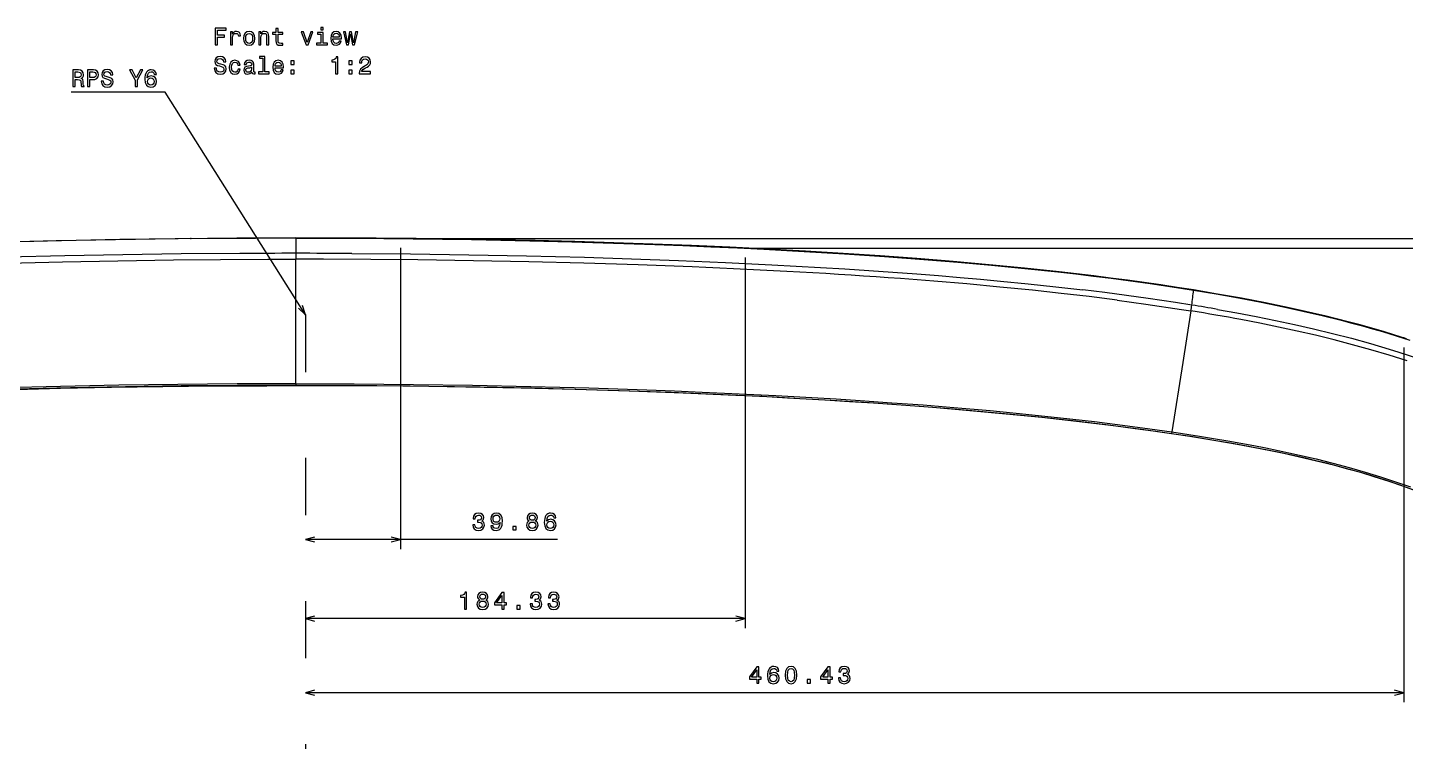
# Model space of a CAD drawing. Extents: x 170 to 1081, y 264 to 588.
# Drawn here: x 527.5 to 816.3, y 438.4 to 588 of the extents above; entities that cross this region are included whole.
import ezdxf

# ---------------------------------------------------------------- set-up
doc = ezdxf.new("R2010")
doc.units = 0
doc.linetypes.add('DASHSPACE', pattern=[30, 12, -18])
doc.layers.get('0').update_dxf_attribs({"linetype": 'CONTINUOUS'})

msp = doc.modelspace()

# ---------------------------------------------------------------- linework, layer by layer
at = {"color": 7, "ltscale": 0.001138}
msp.add_line((583.732971, 543.827393), (583.732971, 543.872925), dxfattribs=at)
at = {"color": 7, "ltscale": 0.079459}
msp.add_line((583.732971, 543.827393), (583.732971, 540.649048), dxfattribs=at)
at = {"color": 7}
for p, q in [((607.688965, 543.765015), (1080.960449, 543.765015)), ((605.688965, 541.765015), (605.688965, 478.674561)), ((679.921997, 541.759644), (1047.416626, 541.759644)), ((583.732971, 513.299072), (583.732971, 539.402344)), ((677.921997, 539.759644), (677.921997, 462.108887)), ((815.972534, 520.928223), (815.972534, 446.55249)), ((638.567932, 480.674561), (585.75769, 480.674561)), ((677.921997, 464.108887), (585.75769, 464.108887)), ((815.972534, 448.55249), (585.75769, 448.55249))]:
    msp.add_line(p, q, dxfattribs=at)
at = {"color": 7, "ltscale": 0.031168}
msp.add_line((583.732971, 540.649048), (583.732971, 539.402344), dxfattribs=at)
at = {"color": 7, "linetype": 'DASHSPACE'}
msp.add_line((585.75769, 527.775024), (585.75769, 341.758179), dxfattribs=at)
at = {"color": 7, "ltscale": 0.007956}
msp.add_line((583.732971, 513.299072), (583.732971, 512.980835), dxfattribs=at)
at = {"color": 7, "ltscale": 0.001645}
msp.add_line((583.732971, 512.915039), (583.732971, 512.980835), dxfattribs=at)
at = {"color": 7, "ltscale": 0.002055}
msp.add_line((767.298157, 502.911987), (767.257446, 502.840576), dxfattribs=at)
at = {"color": 7, "ltscale": 0.000102}
for p, q in [((767.298157, 502.911987), (767.302185, 502.911377)), ((767.352905, 503.228516), (767.356934, 503.227905))]:
    msp.add_line(p, q, dxfattribs=at)
at = {"color": 7}
for points in [[(566.866333, 584.341064), (567.335388, 584.341064), (567.335388, 585.949829), (568.807983, 585.949829), (568.807983, 586.368469), (567.335388, 586.368469), (567.335388, 587.417419), (569.145874, 587.417419), (569.145874, 587.841064), (566.866333, 587.841064)], [(570.058716, 584.341064), (570.502502, 584.341064), (570.502502, 585.889343), (570.547913, 586.262512), (570.684082, 586.529846), (570.906006, 586.691223), (571.203552, 586.746704), (571.425415, 586.711365), (571.591858, 586.610535), (571.692749, 586.439026), (571.728027, 586.207031), (572.17688, 586.207031), (572.116333, 586.61554), (571.949951, 586.908081), (571.672546, 587.084595), (571.294312, 587.145081), (571.037109, 587.104736), (570.815186, 587.003906), (570.61853, 586.832397), (570.462158, 586.600403), (570.462158, 587.049255), (570.058716, 587.049255)], [(572.79718, 585.692627), (572.877869, 585.077393), (573.109863, 584.623474), (573.478027, 584.341064), (573.97229, 584.245239), (574.461426, 584.341064), (574.82959, 584.618469), (575.061584, 585.072327), (575.147339, 585.692627), (575.061584, 586.307922), (574.82959, 586.766846), (574.461426, 587.04425), (573.97229, 587.145081), (573.478027, 587.04425), (573.109863, 586.761841), (572.877869, 586.307922)], [(573.251099, 585.697693), (573.296448, 586.151611), (573.437683, 586.47937), (573.664612, 586.681152), (573.97229, 586.751709), (574.274841, 586.681152), (574.50177, 586.484436), (574.643005, 586.151611), (574.69342, 585.697693), (574.643005, 585.23877), (574.50177, 584.905884), (574.274841, 584.704163), (573.97229, 584.638611), (573.664612, 584.704163), (573.437683, 584.905884), (573.296448, 585.23877)], [(575.964355, 584.341064), (576.408142, 584.341064), (576.408142, 585.90448), (576.453552, 586.262512), (576.599792, 586.52478), (576.826721, 586.686157), (577.129333, 586.746704), (577.371399, 586.696228), (577.522705, 586.560059), (577.598328, 586.33313), (577.623535, 586.030518), (577.623535, 584.341064), (578.067383, 584.341064), (578.067383, 586.121338), (578.04718, 586.47937), (577.956421, 586.776917), (577.658875, 587.049255), (577.194885, 587.145081), (576.937683, 587.109802), (576.720825, 587.013977), (576.534241, 586.8526), (576.387939, 586.635742), (576.387939, 587.049255), (575.964355, 587.049255)], [(579.595459, 586.580261), (579.595459, 585.223633), (579.625732, 584.784851), (579.766907, 584.4823), (580.049377, 584.305786), (580.528442, 584.245239), (581.052979, 584.270447), (581.052979, 584.653748), (580.669678, 584.623474), (580.321655, 584.663818), (580.135071, 584.789917), (580.054382, 585.001709), (580.039246, 585.299255), (580.039246, 586.580261), (581.052979, 586.580261), (581.052979, 586.958496), (580.039246, 586.958496), (580.039246, 587.750305), (579.595459, 587.750305), (579.595459, 586.958496), (578.828857, 586.958496), (578.828857, 586.580261)], [(585.884338, 584.341064), (586.353394, 584.341064), (587.341858, 587.049255), (586.882935, 587.049255), (586.121399, 584.86554), (585.344727, 587.049255), (584.880737, 587.049255)], [(589.465088, 584.714233), (589.465088, 586.958496), (588.325317, 586.958496), (588.325317, 586.580261), (589.02124, 586.580261), (589.02124, 584.714233), (588.113464, 584.714233), (588.113464, 584.341064), (590.382935, 584.341064), (590.382935, 584.714233)], [(589.480164, 587.962097), (589.011169, 587.962097), (589.011169, 587.457764), (589.480164, 587.457764)], [(591.532776, 585.566589), (593.307983, 585.566589), (593.313049, 585.773315), (593.232361, 586.353333), (593.010437, 586.787048), (592.65741, 587.049255), (592.188416, 587.145081), (591.729492, 587.04425), (591.376465, 586.761841), (591.149475, 586.302856), (591.068787, 585.697693), (591.14447, 585.077393), (591.371399, 584.623474), (591.71936, 584.341064), (592.173279, 584.245239), (592.56665, 584.310791), (592.889404, 584.4823), (593.126465, 584.754578), (593.262634, 585.117737), (592.823853, 585.117737), (592.733093, 584.916016), (592.601929, 584.764709), (592.22876, 584.643677), (591.941284, 584.699158), (591.724426, 584.875671), (591.583191, 585.163086), (591.532776, 585.551453)], [(591.532776, 585.939758), (591.588257, 586.28772), (591.724426, 586.544983), (591.931213, 586.701294), (592.203552, 586.756775), (592.470825, 586.701294), (592.677612, 586.544983), (592.80365, 586.28772), (592.84906, 585.939758)], [(594.820984, 584.341064), (595.224426, 586.640747), (595.627869, 584.341064), (596.051514, 584.341064), (596.717224, 587.049255), (596.288513, 587.049255), (595.839722, 584.749573), (595.441284, 587.049255), (595.002502, 587.049255), (594.604126, 584.749573), (594.155273, 587.049255), (593.731628, 587.049255), (594.397339, 584.341064)], [(567.103394, 579.449158), (566.64447, 579.449158), (566.7453, 578.914551), (566.997498, 578.521179), (567.385803, 578.28418), (567.910278, 578.198425), (568.429749, 578.279114), (568.818054, 578.501038), (569.065186, 578.848999), (569.156006, 579.307922), (569.080322, 579.721497), (568.86853, 579.98877), (568.525574, 580.165283), (568.06665, 580.296387), (567.673279, 580.392212), (567.416077, 580.503174), (567.269836, 580.664551), (567.224426, 580.916748), (567.269836, 581.143677), (567.40094, 581.315125), (567.602661, 581.431152), (567.880066, 581.471497), (568.162476, 581.421082), (568.384338, 581.284912), (568.53064, 581.057922), (568.601196, 580.750305), (569.060181, 580.750305), (569.060181, 580.760376), (568.979492, 581.234436), (568.742432, 581.587463), (568.369263, 581.809387), (567.864929, 581.88501), (567.411011, 581.809387), (567.057983, 581.597534), (566.831055, 581.269775), (566.750366, 580.84613), (566.815918, 580.467896), (567.007568, 580.210693), (567.310181, 580.039185), (567.723694, 579.908081), (568.132202, 579.792114), (568.439819, 579.681152), (568.626465, 579.519775), (568.692017, 579.257507), (568.63147, 578.990234), (568.475159, 578.788513), (568.238098, 578.662415), (567.930481, 578.62207), (567.587524, 578.677551), (567.325256, 578.838928), (567.158875, 579.101196)], [(571.617065, 580.104797), (572.055847, 580.104797), (571.965027, 580.50824), (571.748169, 580.825928), (571.410278, 581.022644), (570.971558, 581.098267), (570.487366, 580.997437), (570.119263, 580.715027), (569.887268, 580.256042), (569.80658, 579.640808), (569.882202, 579.030579), (570.109131, 578.57666), (570.467224, 578.29425), (570.956421, 578.198425), (571.390137, 578.274048), (571.728027, 578.485901), (571.960022, 578.818726), (572.060852, 579.262573), (571.637268, 579.262573), (571.561584, 578.980103), (571.42041, 578.768311), (571.218628, 578.637207), (570.971558, 578.596863), (570.663879, 578.662415), (570.442017, 578.864136), (570.305847, 579.191956), (570.260437, 579.655945), (570.305847, 580.109802), (570.447021, 580.437622), (570.674011, 580.639343), (570.971558, 580.709961), (571.233765, 580.664551), (571.430481, 580.548584), (571.561584, 580.356934)], [(574.537109, 578.647278), (574.537109, 578.632141), (574.562317, 578.460693), (574.637939, 578.339661), (574.955688, 578.243835), (575.20282, 578.28418), (575.20282, 578.627075), (575.096924, 578.612), (574.955688, 578.677551), (574.930481, 578.879272), (574.930481, 580.281311), (574.869934, 580.639343), (574.69342, 580.891541), (574.385803, 581.042786), (573.952087, 581.098267), (573.528442, 581.037781), (573.215759, 580.866272), (573.019104, 580.598999), (572.953552, 580.245972), (572.953552, 580.215698), (573.351929, 580.215698), (573.387268, 580.427551), (573.498169, 580.578857), (573.679749, 580.669617), (573.936951, 580.704895), (574.184082, 580.679688), (574.360596, 580.604065), (574.466492, 580.4729), (574.50177, 580.291382), (574.481628, 580.079529), (574.40094, 579.973633), (574.199219, 579.923218), (573.820984, 579.882874), (573.387268, 579.792114), (573.07959, 579.630676), (572.898071, 579.37854), (572.84259, 579.005371), (572.893005, 578.672485), (573.049377, 578.425354), (573.301514, 578.269043), (573.649475, 578.213562), (574.11853, 578.319458)], [(576.846924, 581.542114), (576.846924, 578.667419), (575.934082, 578.667419), (575.934082, 578.29425), (578.198486, 578.29425), (578.198486, 578.667419), (577.29071, 578.667419), (577.29071, 581.915283), (576.15094, 581.915283), (576.15094, 581.542114)], [(579.388672, 579.519775), (581.163879, 579.519775), (581.168945, 579.726501), (581.088257, 580.306519), (580.866333, 580.740234), (580.513306, 581.002441), (580.044312, 581.098267), (579.585388, 580.997437), (579.232361, 580.715027), (579.005371, 580.256042), (578.924683, 579.650879), (579.000366, 579.030579), (579.227295, 578.57666), (579.575256, 578.29425), (580.029175, 578.198425), (580.422546, 578.263977), (580.7453, 578.435486), (580.982361, 578.707825), (581.11853, 579.070923), (580.679749, 579.070923), (580.588989, 578.869202), (580.457825, 578.717896), (580.084656, 578.596863), (579.79718, 578.652344), (579.580322, 578.828857), (579.439148, 579.116272), (579.388672, 579.504639)], [(579.388672, 579.892944), (579.444153, 580.240906), (579.580322, 580.498169), (579.787109, 580.65448), (580.059448, 580.709961), (580.326721, 580.65448), (580.533508, 580.498169), (580.659607, 580.240906), (580.704956, 579.892944)], [(582.732361, 580.251038), (583.428284, 580.251038), (583.428284, 581.002441), (582.732361, 581.002441)], [(592.097595, 578.29425), (592.55658, 578.29425), (592.55658, 581.819458), (592.213623, 581.819458), (592.122864, 581.511841), (591.941284, 581.305054), (591.663879, 581.184021), (591.28064, 581.143677), (591.28064, 580.785583), (592.097595, 580.785583)], [(594.876465, 580.251038), (595.572388, 580.251038), (595.572388, 581.002441), (594.876465, 581.002441)], [(597.029907, 578.29425), (599.435547, 578.29425), (599.435547, 578.727966), (597.534241, 578.727966), (597.640137, 578.965027), (597.821655, 579.161682), (598.38147, 579.519775), (598.679016, 579.671021), (599.011902, 579.887939), (599.248901, 580.140076), (599.385071, 580.437622), (599.435547, 580.775513), (599.349792, 581.199158), (599.112732, 581.531982), (598.749634, 581.743835), (598.28064, 581.819458), (597.796448, 581.733704), (597.428284, 581.496704), (597.191284, 581.118469), (597.110596, 580.619202), (597.110596, 580.548584), (597.569519, 580.548584), (597.569519, 580.588928), (597.614929, 580.931885), (597.751099, 581.184021), (597.967957, 581.345398), (598.255371, 581.400879), (598.547913, 581.350464), (598.764771, 581.224365), (598.906006, 581.027649), (598.956421, 580.780579), (598.921082, 580.548584), (598.825256, 580.351868), (598.663879, 580.18042), (598.442017, 580.029114), (598.14447, 579.867737), (597.650208, 579.555054), (597.302246, 579.222229), (597.095459, 578.818726), (597.029907, 578.309387)], [(537.023315, 575.579346), (537.49231, 575.579346), (537.49231, 577.057007), (537.971436, 577.057007), (538.324463, 577.04187), (538.546387, 576.971252), (538.667419, 576.804871), (538.717834, 576.507324), (538.743042, 576.053406), (538.773315, 575.755859), (538.833862, 575.579346), (539.363403, 575.579346), (539.363403, 575.675171), (539.247375, 575.816406), (539.207031, 576.078613), (539.171753, 576.643494), (539.085999, 577.062073), (538.970032, 577.193176), (538.788452, 577.289001), (538.990173, 577.4151), (539.131409, 577.591614), (539.222168, 577.813477), (539.252441, 578.080811), (539.181824, 578.504395), (538.980103, 578.822144), (538.647217, 579.013794), (538.193359, 579.079346), (537.023315, 579.079346)], [(538.062195, 578.650696), (538.369873, 578.620422), (538.586731, 578.524597), (538.7229, 578.348083), (538.76825, 578.070679), (538.717834, 577.778198), (538.581665, 577.601685), (538.34967, 577.510925), (538.031982, 577.485657), (537.49231, 577.485657), (537.49231, 578.650696)], [(540.119873, 575.579346), (540.583862, 575.579346), (540.583862, 577.057007), (541.098267, 577.057007), (541.617676, 577.082214), (542.03125, 577.258728), (542.298523, 577.601685), (542.389282, 578.070679), (542.318726, 578.504395), (542.117004, 578.822144), (541.784119, 579.013794), (541.330261, 579.079346), (540.119873, 579.079346)], [(541.204163, 578.650696), (541.506775, 578.620422), (541.728638, 578.524597), (541.859741, 578.348083), (541.905151, 578.070679), (541.854736, 577.778198), (541.718567, 577.601685), (541.486572, 577.510925), (541.168823, 577.485657), (540.583862, 577.485657), (540.583862, 578.650696)], [(543.423157, 576.734253), (542.964233, 576.734253), (543.065125, 576.199646), (543.317261, 575.806274), (543.705566, 575.569275), (544.230103, 575.483521), (544.749512, 575.564209), (545.137878, 575.786133), (545.38501, 576.134094), (545.475769, 576.593018), (545.400146, 577.006592), (545.188293, 577.273865), (544.845337, 577.450378), (544.386414, 577.581482), (543.993042, 577.677307), (543.73584, 577.788269), (543.5896, 577.949646), (543.544189, 578.201843), (543.5896, 578.428772), (543.720703, 578.60022), (543.922424, 578.716248), (544.199829, 578.756592), (544.482239, 578.706177), (544.704163, 578.570007), (544.850403, 578.343018), (544.921021, 578.0354), (545.379944, 578.0354), (545.379944, 578.045471), (545.299255, 578.519531), (545.062195, 578.872559), (544.689026, 579.094482), (544.184692, 579.170105), (543.730835, 579.094482), (543.377808, 578.882629), (543.150818, 578.554871), (543.070129, 578.131226), (543.135681, 577.752991), (543.327332, 577.495789), (543.629944, 577.32428), (544.043518, 577.193176), (544.451965, 577.077209), (544.759644, 576.966248), (544.946228, 576.804871), (545.01178, 576.542603), (544.951294, 576.27533), (544.794922, 576.073608), (544.557922, 575.94751), (544.250244, 575.907166), (543.907349, 575.962646), (543.645081, 576.124023), (543.478638, 576.386292)], [(550.554321, 575.579346), (550.554321, 576.996521), (551.704163, 579.084412), (551.179626, 579.084412), (550.317261, 577.425171), (549.444763, 579.084412), (548.88501, 579.084412), (550.085266, 576.966248), (550.085266, 575.579346)], [(554.538452, 578.136292), (554.442627, 578.544739), (554.220703, 578.847351), (553.877808, 579.039001), (553.43396, 579.104553), (553.136414, 579.069275), (552.879211, 578.97345), (552.652283, 578.817078), (552.460632, 578.595215), (552.309326, 578.31781), (552.198364, 577.979919), (552.127808, 577.581482), (552.107605, 577.132629), (552.188293, 576.416504), (552.435425, 575.897095), (552.833862, 575.584412), (553.378479, 575.478455), (553.867676, 575.569275), (554.240906, 575.806274), (554.482971, 576.179504), (554.568726, 576.653564), (554.482971, 577.132629), (554.250977, 577.500793), (553.892883, 577.732788), (553.449097, 577.813477), (552.969971, 577.712646), (552.611938, 577.425171), (552.687561, 577.979919), (552.848938, 578.378357), (553.096069, 578.615356), (553.439026, 578.696045), (553.691162, 578.655701), (553.882813, 578.549805), (554.008911, 578.373291), (554.074463, 578.136292)], [(574.486694, 579.242371), (574.426147, 578.980103), (574.264771, 578.778381), (574.022705, 578.647278), (573.725159, 578.601868), (573.533508, 578.627075), (573.397339, 578.707825), (573.311584, 578.848999), (573.286377, 579.045715), (573.30658, 579.222229), (573.387268, 579.348267), (573.710022, 579.489502), (574.11853, 579.549988), (574.486694, 579.671082)], [(582.732361, 578.29425), (583.428284, 578.29425), (583.428284, 579.045715), (582.732361, 579.045715)], [(594.876465, 578.29425), (595.572388, 578.29425), (595.572388, 579.045715), (594.876465, 579.045715)], [(554.079529, 576.648499), (554.024048, 576.330811), (553.882813, 576.088684), (553.655884, 575.927307), (553.373474, 575.876892), (553.075928, 575.927307), (552.848938, 576.083679), (552.702698, 576.325745), (552.657349, 576.643494), (552.707764, 576.956116), (552.848938, 577.193176), (553.080933, 577.344482), (553.393616, 577.399963), (553.665955, 577.344482), (553.882813, 577.198242), (554.024048, 576.961182)], [(620.834961, 483.773926), (620.834961, 483.738647), (620.915649, 483.254517), (621.152649, 482.891479), (621.525879, 482.659424), (622.020081, 482.57373), (622.544617, 482.659424), (622.937988, 482.881348), (623.190125, 483.234375), (623.280884, 483.688232), (623.24054, 483.98584), (623.129639, 484.227905), (622.948059, 484.414429), (622.705994, 484.550659), (623.033813, 484.822998), (623.14978, 485.256714), (623.074158, 485.650024), (622.8573, 485.947632), (622.504272, 486.134155), (622.020081, 486.199829), (621.566223, 486.119141), (621.218201, 485.897217), (620.991272, 485.544189), (620.915649, 485.075195), (620.915649, 485.039795), (621.364502, 485.039795), (621.404846, 485.362549), (621.53595, 485.594604), (621.747742, 485.73584), (622.045288, 485.786255), (622.307556, 485.74585), (622.499207, 485.640015), (622.615173, 485.468506), (622.660583, 485.236572), (622.615173, 484.98938), (622.494141, 484.822998), (622.282349, 484.722168), (621.994873, 484.691895), (621.798218, 484.696899), (621.798218, 484.298462), (622.045288, 484.308594), (622.363037, 484.263184), (622.600098, 484.14209), (622.741272, 483.945435), (622.791687, 483.688232), (622.736206, 483.395752), (622.589966, 483.178833), (622.357971, 483.042725), (622.050354, 482.997314), (621.732666, 483.047729), (621.500671, 483.199097), (621.35437, 483.441162), (621.298889, 483.773926)], [(624.63147, 483.541992), (624.707153, 483.143555), (624.924011, 482.835938), (625.266907, 482.644287), (625.720825, 482.57373), (626.018372, 482.609009), (626.285645, 482.699829), (626.512573, 482.856079), (626.704224, 483.078003), (626.85553, 483.355347), (626.966492, 483.698364), (627.032043, 484.091675), (627.057251, 484.545654), (626.971558, 485.256714), (626.724426, 485.776123), (626.331055, 486.088867), (625.791443, 486.199829), (625.29718, 486.109009), (624.924011, 485.866943), (624.681885, 485.493774), (624.601196, 485.024658), (624.681885, 484.540527), (624.918945, 484.172363), (625.271973, 483.94043), (625.720825, 483.864746), (626.194885, 483.960571), (626.552979, 484.253052), (626.47229, 483.693237), (626.310852, 483.294922), (626.063782, 483.057861), (625.72583, 482.982178), (625.463623, 483.017456), (625.271973, 483.128418), (625.145874, 483.304932), (625.095459, 483.541992)], [(625.090393, 485.029785), (625.140869, 485.342407), (625.282043, 485.5896), (625.503967, 485.74585), (625.791443, 485.801392), (626.088989, 485.74585), (626.315918, 485.5896), (626.457153, 485.347412), (626.512573, 485.03479), (626.457153, 484.717041), (626.315918, 484.47998), (626.083923, 484.33374), (625.776306, 484.283325), (625.498901, 484.33374), (625.282043, 484.47998), (625.140869, 484.712036)], [(632.688538, 484.560669), (632.431335, 484.419556), (632.254822, 484.222778), (632.14386, 483.975708), (632.108582, 483.678223), (632.18927, 483.22937), (632.421265, 482.881348), (632.7995, 482.659424), (633.313904, 482.57373), (633.823242, 482.659424), (634.201538, 482.881348), (634.433472, 483.22937), (634.519226, 483.678223), (634.478882, 483.975708), (634.372986, 484.222778), (634.191406, 484.419556), (633.93927, 484.560669), (634.140991, 484.681763), (634.282227, 484.848145), (634.36792, 485.049927), (634.398193, 485.296997), (634.317505, 485.655151), (634.105713, 485.942627), (633.762756, 486.12915), (633.313904, 486.199829), (632.859985, 486.12915), (632.51709, 485.942627), (632.300232, 485.655151), (632.224548, 485.296997), (632.249756, 485.049927), (632.33551, 484.848145)], [(632.703674, 485.256714), (632.744019, 485.478638), (632.865051, 485.650024), (633.056702, 485.755981), (633.313904, 485.796265), (633.56604, 485.755981), (633.75769, 485.650024), (633.878723, 485.478638), (633.924133, 485.256714), (633.878723, 485.029785), (633.75769, 484.853271), (633.56604, 484.737183), (633.313904, 484.701904), (633.056702, 484.74231), (632.865051, 484.853271), (632.744019, 485.029785)], [(638.260315, 485.231445), (638.16449, 485.640015), (637.942566, 485.942627), (637.599609, 486.134155), (637.155823, 486.199829), (636.858276, 486.164429), (636.601074, 486.068604), (636.374146, 485.912354), (636.182495, 485.69043), (636.031189, 485.413086), (635.920227, 485.075195), (635.849609, 484.676758), (635.829468, 484.227905), (635.910156, 483.511719), (636.157288, 482.99231), (636.555664, 482.679565), (637.100342, 482.57373), (637.589539, 482.664429), (637.962769, 482.901489), (638.204834, 483.274658), (638.290527, 483.748779), (638.204834, 484.227905), (637.972839, 484.596069), (637.614746, 484.828003), (637.170959, 484.908691), (636.691833, 484.807861), (636.333801, 484.520386), (636.409424, 485.075195), (636.570801, 485.473511), (636.817932, 485.710571), (637.160889, 485.79126), (637.413025, 485.750977), (637.604675, 485.64502), (637.730774, 485.468506), (637.796326, 485.231445)], [(629.229919, 482.674561), (629.925842, 482.674561), (629.925842, 483.426025), (629.229919, 483.426025)], [(632.592712, 483.688232), (632.638123, 483.955566), (632.784363, 484.157227), (633.011292, 484.288452), (633.313904, 484.33374), (633.61145, 484.288452), (633.838379, 484.157227), (633.984619, 483.955566), (634.035095, 483.688232), (633.984619, 483.400757), (633.838379, 483.18396), (633.61145, 483.042725), (633.313904, 482.997314), (633.011292, 483.042725), (632.784363, 483.18396), (632.638123, 483.400757)], [(637.801392, 483.743774), (637.745911, 483.426025), (637.604675, 483.18396), (637.377747, 483.022583), (637.095337, 482.972168), (636.797791, 483.022583), (636.570801, 483.178833), (636.424561, 483.420898), (636.37915, 483.738647), (636.429626, 484.051392), (636.570801, 484.288452), (636.802795, 484.439697), (637.115479, 484.495117), (637.387817, 484.439697), (637.604675, 484.293457), (637.745911, 484.056396)], [(619.0979, 466.108887), (619.556824, 466.108887), (619.556824, 469.634155), (619.213928, 469.634155), (619.123108, 469.326416), (618.941589, 469.119751), (618.664185, 468.998657), (618.280884, 468.958252), (618.280884, 468.60022), (619.0979, 468.60022)], [(622.299377, 467.994995), (622.042175, 467.853882), (621.865662, 467.657104), (621.7547, 467.410034), (621.71936, 467.112549), (621.800049, 466.663696), (622.032043, 466.315674), (622.410278, 466.09375), (622.924683, 466.008057), (623.434082, 466.09375), (623.812317, 466.315674), (624.044312, 466.663696), (624.130066, 467.112549), (624.089722, 467.410034), (623.983765, 467.657104), (623.802246, 467.853882), (623.550049, 467.994995), (623.751831, 468.116089), (623.893005, 468.282471), (623.97876, 468.484253), (624.009033, 468.731323), (623.928345, 469.089478), (623.716492, 469.376953), (623.373535, 469.563477), (622.924683, 469.634155), (622.470825, 469.563477), (622.127869, 469.376953), (621.911011, 469.089478), (621.835388, 468.731323), (621.860596, 468.484253), (621.94635, 468.282471)], [(622.314453, 468.69104), (622.354858, 468.912964), (622.475891, 469.084351), (622.66748, 469.190308), (622.924683, 469.230591), (623.17688, 469.190308), (623.36853, 469.084351), (623.489563, 468.912964), (623.534912, 468.69104), (623.489563, 468.464111), (623.36853, 468.287598), (623.17688, 468.171509), (622.924683, 468.13623), (622.66748, 468.176636), (622.475891, 468.287598), (622.354858, 468.464111)], [(626.93811, 466.108887), (627.392029, 466.108887), (627.392029, 466.976318), (627.891296, 466.976318), (627.891296, 467.379761), (627.392029, 467.379761), (627.392029, 469.533203), (626.933044, 469.533203), (625.399902, 467.420166), (625.399902, 466.976318), (626.93811, 466.976318)], [(625.823547, 467.379761), (626.93811, 468.948242), (626.93811, 467.379761)], [(632.861877, 467.208252), (632.861877, 467.172974), (632.942566, 466.688843), (633.179626, 466.325806), (633.552795, 466.09375), (634.047058, 466.008057), (634.571533, 466.09375), (634.964905, 466.315674), (635.217102, 466.668701), (635.307861, 467.122559), (635.267517, 467.420166), (635.156555, 467.662231), (634.974976, 467.848755), (634.73291, 467.984985), (635.06073, 468.257324), (635.176758, 468.69104), (635.101074, 469.084351), (634.884216, 469.381958), (634.531189, 469.568481), (634.047058, 469.634155), (633.59314, 469.553467), (633.245178, 469.331543), (633.01825, 468.978516), (632.942566, 468.509521), (632.942566, 468.474121), (633.391418, 468.474121), (633.431763, 468.796875), (633.562866, 469.028931), (633.774719, 469.170166), (634.072266, 469.220581), (634.334534, 469.180176), (634.526123, 469.074341), (634.642151, 468.902832), (634.687561, 468.670898), (634.642151, 468.423706), (634.521118, 468.257324), (634.309265, 468.156494), (634.021851, 468.126221), (633.825134, 468.131226), (633.825134, 467.732788), (634.072266, 467.74292), (634.390015, 467.69751), (634.627014, 467.576416), (634.76825, 467.379761), (634.818665, 467.122559), (634.763184, 466.830078), (634.616943, 466.613159), (634.384949, 466.477051), (634.077332, 466.431641), (633.759583, 466.482056), (633.527588, 466.633423), (633.381348, 466.875488), (633.325867, 467.208252)], [(636.5979, 467.208252), (636.5979, 467.172974), (636.678589, 466.688843), (636.915649, 466.325806), (637.288818, 466.09375), (637.783081, 466.008057), (638.307556, 466.09375), (638.700928, 466.315674), (638.953125, 466.668701), (639.043884, 467.122559), (639.00354, 467.420166), (638.892578, 467.662231), (638.710999, 467.848755), (638.468933, 467.984985), (638.796753, 468.257324), (638.91272, 468.69104), (638.837097, 469.084351), (638.620239, 469.381958), (638.267212, 469.568481), (637.783081, 469.634155), (637.329163, 469.553467), (636.981201, 469.331543), (636.754272, 468.978516), (636.678589, 468.509521), (636.678589, 468.474121), (637.127441, 468.474121), (637.167786, 468.796875), (637.29895, 469.028931), (637.510742, 469.170166), (637.808289, 469.220581), (638.070557, 469.180176), (638.262207, 469.074341), (638.378174, 468.902832), (638.423584, 468.670898), (638.378174, 468.423706), (638.257141, 468.257324), (638.045288, 468.156494), (637.757874, 468.126221), (637.561157, 468.131226), (637.561157, 467.732788), (637.808289, 467.74292), (638.125977, 467.69751), (638.363037, 467.576416), (638.504272, 467.379761), (638.554688, 467.122559), (638.499207, 466.830078), (638.352966, 466.613159), (638.120972, 466.477051), (637.813354, 466.431641), (637.495605, 466.482056), (637.263611, 466.633423), (637.117371, 466.875488), (637.06189, 467.208252)], [(622.203552, 467.122559), (622.248901, 467.389893), (622.395142, 467.591553), (622.622131, 467.722778), (622.924683, 467.768066), (623.22229, 467.722778), (623.449219, 467.591553), (623.595459, 467.389893), (623.645874, 467.122559), (623.595459, 466.835083), (623.449219, 466.618286), (623.22229, 466.477051), (622.924683, 466.431641), (622.622131, 466.477051), (622.395142, 466.618286), (622.248901, 466.835083)], [(630.048767, 466.108887), (630.744751, 466.108887), (630.744751, 466.860352), (630.048767, 466.860352)], [(680.348267, 450.55249), (680.802185, 450.55249), (680.802185, 451.419922), (681.301453, 451.419922), (681.301453, 451.823364), (680.802185, 451.823364), (680.802185, 453.976807), (680.343201, 453.976807), (678.810059, 451.86377), (678.810059, 451.419922), (680.348267, 451.419922)], [(685.017273, 453.109375), (684.921448, 453.517944), (684.699585, 453.820557), (684.356628, 454.012085), (683.912842, 454.077759), (683.615295, 454.042358), (683.358032, 453.946533), (683.131104, 453.790283), (682.939453, 453.568359), (682.788208, 453.291016), (682.677246, 452.953125), (682.606628, 452.554688), (682.586426, 452.105835), (682.667114, 451.389648), (682.914246, 450.870239), (683.312683, 450.557495), (683.857361, 450.45166), (684.346558, 450.542358), (684.719727, 450.779419), (684.961792, 451.152588), (685.047546, 451.626709), (684.961792, 452.105835), (684.729858, 452.473999), (684.371765, 452.705933), (683.927979, 452.786621), (683.448853, 452.685791), (683.090759, 452.398315), (683.166443, 452.953125), (683.32782, 453.35144), (683.574951, 453.588501), (683.917847, 453.669189), (684.170044, 453.628906), (684.361694, 453.522949), (684.487732, 453.346436), (684.553345, 453.109375)], [(686.327515, 452.262085), (686.403198, 451.470337), (686.640198, 450.905518), (687.018433, 450.562622), (687.542969, 450.45166), (688.062378, 450.562622), (688.440613, 450.905518), (688.672607, 451.470337), (688.753296, 452.262085), (688.672607, 453.048828), (688.576782, 453.361572), (688.440613, 453.618774), (688.062378, 453.96167), (687.542969, 454.077759), (687.018433, 453.96167), (686.640198, 453.61377), (686.403198, 453.048828)], [(686.811646, 452.262085), (686.85199, 452.872314), (686.978088, 453.311157), (687.205017, 453.568359), (687.542969, 453.659058), (687.875793, 453.568359), (688.102722, 453.311157), (688.228821, 452.872314), (688.269165, 452.262085), (688.228821, 451.646851), (688.102722, 451.20813), (687.875793, 450.950928), (687.542969, 450.865112), (687.205017, 450.950928), (686.978088, 451.20813), (686.85199, 451.646851)], [(695.292358, 450.55249), (695.746277, 450.55249), (695.746277, 451.419922), (696.245544, 451.419922), (696.245544, 451.823364), (695.746277, 451.823364), (695.746277, 453.976807), (695.287292, 453.976807), (693.75415, 451.86377), (693.75415, 451.419922), (695.292358, 451.419922)], [(697.480103, 451.651855), (697.480103, 451.616577), (697.560791, 451.132446), (697.797852, 450.769409), (698.171021, 450.537354), (698.665283, 450.45166), (699.189758, 450.537354), (699.58313, 450.759277), (699.835327, 451.112305), (699.926086, 451.566162), (699.885742, 451.86377), (699.77478, 452.105835), (699.593201, 452.292358), (699.351135, 452.428589), (699.678955, 452.700928), (699.794922, 453.134644), (699.719299, 453.527954), (699.502441, 453.825562), (699.149414, 454.012085), (698.665283, 454.077759), (698.211365, 453.99707), (697.863403, 453.775146), (697.636475, 453.422119), (697.560791, 452.953125), (697.560791, 452.917725), (698.009644, 452.917725), (698.049988, 453.240479), (698.181152, 453.472534), (698.392944, 453.61377), (698.690491, 453.664185), (698.952759, 453.623779), (699.144409, 453.517944), (699.260376, 453.346436), (699.305786, 453.114502), (699.260376, 452.86731), (699.139343, 452.700928), (698.92749, 452.600098), (698.640076, 452.569824), (698.443359, 452.574829), (698.443359, 452.176392), (698.690491, 452.186523), (699.008179, 452.141113), (699.245239, 452.02002), (699.386475, 451.823364), (699.43689, 451.566162), (699.381409, 451.273682), (699.235168, 451.056763), (699.003174, 450.920654), (698.695557, 450.875244), (698.377808, 450.925659), (698.145813, 451.077026), (697.999573, 451.319092), (697.944092, 451.651855)], [(679.233704, 451.823364), (680.348267, 453.391846), (680.348267, 451.823364)], [(684.55835, 451.621704), (684.502869, 451.303955), (684.361694, 451.06189), (684.134705, 450.900513), (683.852295, 450.850098), (683.554749, 450.900513), (683.32782, 451.056763), (683.18158, 451.298828), (683.136169, 451.616577), (683.186584, 451.929321), (683.32782, 452.166382), (683.559814, 452.317627), (683.872498, 452.373047), (684.144836, 452.317627), (684.361694, 452.171387), (684.502869, 451.934326)], [(690.930969, 450.55249), (691.626953, 450.55249), (691.626953, 451.303955), (690.930969, 451.303955)], [(694.177795, 451.823364), (695.292358, 453.391846), (695.292358, 451.823364)]]:
    msp.add_lwpolyline(points, close=True, dxfattribs=at)
for points in [[(585.75769, 527.775024), (556.346069, 574.38916), (536.629944, 574.38916)], [(525.264832, 543.094116), (533.514771, 543.302368), (541.803528, 543.477295), (550.12738, 543.619873), (558.484314, 543.730591), (566.872681, 543.809692), (575.290161, 543.8573), (583.732971, 543.872925)], [(583.732971, 543.827393), (571.397522, 543.793701), (559.112549, 543.692139), (546.870544, 543.522583), (534.662415, 543.283203), (525.891174, 543.065918)], [(771.928711, 532.962769), (768.500671, 533.504028), (765.068909, 534.021362), (761.579102, 534.523682), (758.086121, 535.003784), (754.537842, 535.469604), (750.986816, 535.914673), (747.38269, 536.346191), (743.776306, 536.758545), (736.458801, 537.539307), (729.039307, 538.260986), (721.523499, 538.926758), (713.917603, 539.540039), (706.227112, 540.10376), (698.456726, 540.620361), (690.611145, 541.092529), (682.694641, 541.522217), (674.711731, 541.911499), (666.666687, 542.261841), (658.56366, 542.574951), (650.406982, 542.852051), (642.201111, 543.094116), (633.951172, 543.302368), (625.662415, 543.477295), (617.338562, 543.619873), (608.981628, 543.730591), (600.593262, 543.809692), (592.175781, 543.8573), (583.732971, 543.872925)], [(583.732971, 543.827393), (596.06842, 543.793701), (608.353394, 543.692139), (620.595398, 543.522583), (632.803528, 543.283203), (641.574768, 543.065918), (650.304138, 542.810059), (659.00647, 542.513672), (664.893677, 542.288574), (670.760437, 542.043579), (676.314697, 541.791626), (681.848145, 541.52063), (690.322998, 541.064087), (698.743286, 540.557373), (707.105286, 539.997192), (715.404053, 539.380005), (722.509888, 538.798218), (729.556946, 538.168091), (736.543457, 537.486084), (743.467651, 536.748413), (747.230042, 536.319458), (750.968872, 535.872437), (754.614441, 535.415283), (758.240173, 534.938599), (762.84137, 534.300171), (767.405029, 533.627319), (771.926208, 532.918823)], [(571.988892, 540.618774), (559.713745, 540.521484), (547.468933, 540.356445), (535.332275, 540.123657), (523.236877, 539.819336), (513.348999, 539.513794), (503.493042, 539.155029), (493.679199, 538.740112), (483.917938, 538.265991), (473.728729, 537.699463), (468.646423, 537.387329), (463.581116, 537.05542), (458.555969, 536.704224), (453.5495, 536.331543)], [(595.477051, 540.618774), (607.752197, 540.521484), (619.997009, 540.356445), (632.133667, 540.123657), (644.229065, 539.819336), (654.116943, 539.513794), (663.9729, 539.155029), (673.786743, 538.740112), (683.548035, 538.265991), (693.737244, 537.699463), (698.819519, 537.387329), (703.884827, 537.05542), (708.909973, 536.704224), (713.916443, 536.331543)], [(500.653168, 537.79541), (511.964111, 538.220947), (523.377197, 538.577271), (534.880493, 538.86731), (546.462524, 539.093384), (558.112854, 539.257324), (567.991394, 539.348022), (577.906555, 539.395142), (583.732971, 539.402344)], [(666.812805, 537.79541), (655.501831, 538.220947), (644.088745, 538.577271), (632.585449, 538.86731), (621.003418, 539.093384), (609.353088, 539.257324), (599.474548, 539.348022), (589.559387, 539.395142), (583.732971, 539.402344)], [(738.190125, 532.904175), (731.328857, 533.589722), (724.420654, 534.222412), (717.468323, 534.806152), (710.474548, 535.344116)], [(713.916443, 536.331543), (718.467834, 535.971802), (723.000977, 535.592407), (727.247803, 535.217041), (731.477417, 534.822632), (737.265442, 534.247803), (743.017822, 533.633301), (748.73291, 532.976318)], [(755.889893, 530.831421), (750.033813, 531.570313), (744.133301, 532.260254), (738.190125, 532.904175)], [(771.546875, 529.805176), (768.127625, 530.343994), (762.425781, 531.188965), (757.86676, 531.820068), (753.303223, 532.415039), (748.73291, 532.976318)], [(771.926208, 532.918823), (776.648376, 532.130737), (781.363953, 531.290405), (786.06958, 530.393799), (790.761902, 529.435913), (794.812439, 528.552734), (798.849365, 527.615845), (802.87085, 526.621094), (805.103271, 526.040405), (807.32959, 525.439819), (809.432007, 524.851929), (811.527832, 524.244995), (814.388794, 523.380859), (817.234985, 522.478149)], [(816.53595, 522.748901), (814.118164, 523.509277), (811.69165, 524.241455), (809.252441, 524.947754), (806.805847, 525.627808), (804.348877, 526.283691), (801.88562, 526.915405), (799.414185, 527.524536), (796.937439, 528.111572), (794.454102, 528.677612), (791.966187, 529.223511), (786.975769, 530.258423), (781.970154, 531.222778), (776.953247, 532.122437), (771.928711, 532.962769)], [(584.289063, 529.132629), (585.75769, 527.775024), (585.164612, 529.685059)], [(755.889893, 530.831421), (761.898315, 530.011963), (769.398926, 528.892212), (771.370361, 528.578735)], [(771.370239, 528.578735), (769.667908, 517.741943), (767.356934, 503.227905)], [(776.948059, 528.900391), (780.99353, 528.176392), (785.031128, 527.410522), (789.059448, 526.599731), (793.0755, 525.740723), (797.079834, 524.829224)], [(793.597717, 524.357788), (789.689697, 525.204102), (785.770691, 526.003662), (781.84259, 526.759521)], [(805.229065, 521.504272), (801.367188, 522.512207), (797.490234, 523.461914), (793.597717, 524.357788)], [(797.079834, 524.829224), (801.069153, 523.861694), (805.040161, 522.834229), (808.994568, 521.741333)], [(816.674194, 518.097534), (812.881348, 519.302246), (809.066956, 520.435913), (805.229065, 521.504272)], [(808.994568, 521.741333), (812.92395, 520.5802), (814.907898, 519.963257), (816.885193, 519.326782), (818.797058, 518.689819), (820.703308, 518.032715)], [(583.732971, 512.980835), (571.505859, 512.947754), (559.749878, 512.852661), (548.077515, 512.695313), (536.503296, 512.47522), (525.042419, 512.19165), (513.710388, 511.843506), (502.52298, 511.429565), (491.496124, 510.948242), (486.047882, 510.681885), (480.645691, 510.397949), (475.453278, 510.105713), (470.30777, 509.796387), (463.523285, 509.357056), (456.830078, 508.886475), (450.232849, 508.383667), (442.449768, 507.736938), (434.820465, 507.041504), (427.353394, 506.295898), (420.056824, 505.498413), (412.93866, 504.647583), (406.46936, 503.804565), (400.167786, 502.911987)], [(583.732971, 513.299072), (571.49115, 513.265869), (559.042053, 513.163208), (546.6875, 512.990723), (534.444763, 512.747803), (522.331909, 512.43335)], [(525.19458, 512.128418), (534.394409, 512.361084), (545.087524, 512.578125), (555.859924, 512.741089), (566.713379, 512.850586), (577.646179, 512.90686), (583.732971, 512.915039)], [(583.732971, 513.299072), (595.974792, 513.265869), (608.423889, 513.163208), (620.778442, 512.990723), (633.021179, 512.747803), (645.134033, 512.43335), (651.253784, 512.245239), (657.332458, 512.037964), (663.135193, 511.820557), (668.895386, 511.584961), (676.657593, 511.235229), (684.331299, 510.851074), (691.91095, 510.431519), (696.995911, 510.126587), (702.033325, 509.80481), (708.672668, 509.348999), (715.219727, 508.862183), (721.669922, 508.343506), (729.275879, 507.677979), (736.7276, 506.964111), (744.017151, 506.200439), (751.136719, 505.385376), (758.078674, 504.51709), (762.760925, 503.88623), (767.352905, 503.228516)], [(583.732971, 512.980835), (595.960083, 512.947754), (607.716064, 512.852661), (619.388428, 512.695313), (630.962646, 512.47522), (642.423523, 512.19165), (653.755554, 511.843506), (664.942993, 511.429565), (675.969788, 510.948242), (681.418091, 510.681885), (686.820251, 510.397949), (692.012695, 510.105713), (697.158142, 509.796387), (703.942627, 509.357056), (710.635864, 508.886475), (717.233093, 508.383667), (725.016174, 507.736938), (732.645508, 507.041504), (740.112549, 506.295898), (747.409119, 505.498413), (754.527283, 504.647583), (760.996582, 503.804565), (767.298157, 502.911987)], [(767.257446, 502.840576), (764.029785, 503.307373), (760.756592, 503.76062), (754.077148, 504.62793), (747.22583, 505.444336), (740.209717, 506.211426), (733.036011, 506.93042), (726.943054, 507.494141), (720.750122, 508.026367), (714.461548, 508.52771), (709.684937, 508.883911), (704.858521, 509.223633), (699.798096, 509.558838), (694.687988, 509.876709), (689.369629, 510.186646), (684.002563, 510.47876), (673.294678, 511.00293), (662.420105, 511.460693), (651.393921, 511.853882), (642.271362, 512.128418), (633.071533, 512.361084), (622.378418, 512.578125), (611.606018, 512.741089), (600.752563, 512.850586), (589.819763, 512.90686), (583.732971, 512.915039)], [(819.010559, 490.647827), (815.984192, 491.763306), (812.90918, 492.820313), (809.787415, 493.821289), (807.151855, 494.614746), (804.486572, 495.372925), (801.792969, 496.097656), (799.755005, 496.620117), (797.702454, 497.125488), (793.827148, 498.026611), (789.906982, 498.874756), (785.945496, 499.674194), (781.945862, 500.429443), (779.259583, 500.910278), (776.55835, 501.374268), (771.113586, 502.255737), (767.257446, 502.840576)], [(767.352905, 503.228516), (767.3125, 502.976563), (767.299683, 502.915894), (767.298157, 502.911987)], [(767.356934, 503.227905), (767.316528, 502.975952), (767.30365, 502.915283), (767.302185, 502.911377)], [(767.302185, 502.911377), (771.758484, 502.23291), (776.179932, 501.516602), (781.057007, 500.670288), (785.884949, 499.766479), (788.381531, 499.27002), (790.862061, 498.755127), (793.122437, 498.265747), (795.367859, 497.759033), (797.533264, 497.249634), (799.683472, 496.722168), (801.740112, 496.196289), (803.781494, 495.6521), (806.870972, 494.783447), (809.921265, 493.86792), (812.93042, 492.902832), (815.896362, 491.885864), (818.987488, 490.749756)], [(767.356934, 503.227905), (773.14325, 502.338745), (776.125549, 501.85144), (779.091125, 501.345337), (781.819519, 500.859009), (784.532043, 500.35437), (787.082642, 499.859009), (789.61731, 499.345093), (791.859863, 498.871094), (794.088318, 498.380615), (797.606323, 497.563599), (801.084839, 496.699219), (804.52124, 495.784058), (807.912964, 494.814331), (811.116394, 493.831421), (814.273438, 492.79248), (817.381836, 491.694824)], [(587.689514, 481.192139), (585.75769, 480.674561), (587.689514, 480.156982)], [(603.75708, 480.156982), (605.688965, 480.674561), (603.75708, 481.192139)], [(587.689514, 464.626587), (585.75769, 464.108887), (587.689514, 463.591309)], [(675.990112, 463.591309), (677.921997, 464.108887), (675.990112, 464.626587)], [(587.689514, 449.07019), (585.75769, 448.55249), (587.689514, 448.034912)], [(814.040649, 448.034912), (815.972534, 448.55249), (814.040649, 449.07019)]]:
    msp.add_lwpolyline(points, dxfattribs=at)
for centre, radius, start, end in [((583.629639, -1702.69397), 2243.342998, 89.997359, 90.297307), ((583.836304, -1702.69397), 2243.342998, 89.702691, 90.002639), ((612.51532, 550.739014), 160.403598, 352.501108, 353.621508), ((771.746643, 532.953857), 0.182595, 348.951914, 2.82316), ((720.683716, 536.515259), 51.303995, 351.100822, 352.484737), ((703.300659, 105.545105), 428.474786, 79.43762, 80.858976), ((699.863464, 85.322205), 450.226235, 80.141642, 80.838581)]:
    msp.add_arc(centre, radius, start, end, dxfattribs=at)
msp.add_ellipse((329.559357, 473.580566), major_axis=(491.752991, 33.811951), ratio=0.114952, start_param=0.6768377313, end_param=0.8071938765, dxfattribs=at)
for p in [(561.776978, 543.765015), (561.776978, 543.765015), (561.776978, 543.765015), (561.776978, 543.765015), (561.776978, 543.765015), (561.776978, 543.765015), (561.776978, 543.765015), (561.776978, 543.765015), (561.776978, 543.765015), (561.776978, 543.765015), (561.776978, 543.765015), (561.776978, 543.765015), (561.776978, 543.765015), (561.776978, 543.765015), (561.776978, 543.765015), (561.776978, 543.765015), (561.776978, 543.765015), (561.776978, 543.765015), (561.776978, 543.765015), (561.776978, 543.765015), (561.776978, 543.765015), (561.776978, 543.765015), (561.776978, 543.765015), (561.776978, 543.765015), (561.776978, 543.765015), (561.776978, 543.765015), (561.776978, 543.765015), (561.776978, 543.765015), (561.776978, 543.765015), (561.776978, 543.765015), (561.776978, 543.765015), (561.776978, 543.765015), (561.776978, 543.765015), (561.776978, 543.765015), (561.776978, 543.765015), (561.776978, 543.765015), (561.776978, 543.765015), (561.776978, 543.765015), (561.776978, 543.765015), (561.776978, 543.765015), (561.776978, 543.765015), (561.776978, 543.765015), (561.776978, 543.765015), (561.776978, 543.765015), (561.776978, 543.765015), (561.776978, 543.765015), (561.776978, 543.765015), (561.776978, 543.765015), (561.776978, 543.765015), (561.776978, 543.765015), (561.776978, 543.765015), (561.776978, 543.765015), (561.776978, 543.765015), (561.776978, 543.765015), (561.776978, 543.765015), (561.776978, 543.765015), (561.776978, 543.765015), (561.776978, 543.765015), (561.776978, 543.765015), (561.776978, 543.765015), (561.776978, 543.765015), (561.776978, 543.765015), (561.776978, 543.765015), (561.776978, 543.765015), (561.776978, 543.765015), (561.776978, 543.765015), (561.776978, 543.765015), (561.776978, 543.765015), (561.776978, 543.765015), (561.776978, 543.765015), (561.776978, 543.765015), (561.776978, 543.765015), (561.776978, 543.765015), (561.776978, 543.765015), (561.776978, 543.765015), (561.776978, 543.765015), (561.776978, 543.765015), (561.776978, 543.765015), (561.776978, 543.765015), (561.776978, 543.765015), (561.776978, 543.765015), (561.776978, 543.765015), (561.776978, 543.765015), (561.776978, 543.765015), (561.776978, 543.765015), (561.776978, 543.765015), (561.776978, 543.765015), (561.776978, 543.765015), (561.776978, 543.765015), (561.776978, 543.765015), (561.776978, 543.765015), (561.776978, 543.765015), (561.776978, 543.765015), (561.776978, 543.765015), (561.776978, 543.765015), (561.776978, 543.765015), (561.776978, 543.765015), (561.776978, 543.765015), (561.776978, 543.765015), (561.776978, 543.765015), (561.776978, 543.765015), (561.776978, 543.765015), (561.776978, 543.765015), (561.776978, 543.765015), (561.776978, 543.765015), (561.776978, 543.765015), (561.776978, 543.765015), (561.776978, 543.765015), (561.776978, 543.765015), (561.776978, 543.765015), (561.776978, 543.765015), (561.776978, 543.765015), (561.776978, 543.765015), (561.776978, 543.765015), (561.776978, 543.765015), (561.776978, 543.765015), (561.776978, 543.765015), (561.776978, 543.765015), (561.776978, 543.765015), (561.776978, 543.765015), (561.776978, 543.765015), (561.776978, 543.765015), (561.776978, 543.765015), (561.776978, 543.765015), (561.776978, 543.765015), (561.776978, 543.765015), (561.776978, 543.765015), (561.776978, 543.765015), (561.776978, 543.765015), (561.776978, 543.765015), (561.776978, 543.765015), (561.776978, 543.765015), (561.776978, 543.765015), (561.776978, 543.765015), (561.776978, 543.765015), (561.776978, 543.765015), (561.776978, 543.765015), (561.776978, 543.765015), (561.776978, 543.765015), (561.776978, 543.765015), (561.776978, 543.765015), (561.776978, 543.765015), (561.776978, 543.765015), (561.776978, 543.765015), (561.776978, 543.765015), (561.776978, 543.765015), (561.776978, 543.765015), (561.776978, 543.765015), (561.776978, 543.765015), (561.776978, 543.765015), (561.776978, 543.765015), (561.776978, 543.765015), (561.776978, 543.765015), (561.776978, 543.765015), (561.776978, 543.765015), (561.776978, 543.765015), (561.776978, 543.765015), (561.776978, 543.765015), (561.776978, 543.765015), (561.776978, 543.765015), (561.776978, 543.765015), (561.776978, 543.765015), (561.776978, 543.765015), (561.776978, 543.765015), (561.776978, 543.765015), (561.776978, 543.765015), (561.776978, 543.765015), (561.776978, 543.765015), (561.776978, 543.765015), (561.776978, 543.765015), (561.776978, 543.765015), (561.776978, 543.765015), (561.776978, 543.765015), (561.776978, 543.765015), (561.776978, 543.765015), (561.776978, 543.765015), (561.776978, 543.765015), (561.776978, 543.765015), (561.776978, 543.765015), (561.776978, 543.765015), (561.776978, 543.765015), (561.776978, 543.765015), (561.776978, 543.765015), (561.776978, 543.765015), (561.776978, 543.765015), (561.776978, 543.765015), (561.776978, 543.765015), (561.776978, 543.765015), (561.776978, 543.765015), (561.776978, 543.765015), (561.776978, 543.765015), (561.776978, 543.765015), (561.776978, 543.765015), (561.776978, 543.765015), (561.776978, 543.765015), (561.776978, 543.765015), (561.776978, 543.765015), (561.776978, 543.765015), (561.776978, 543.765015), (561.776978, 543.765015), (561.776978, 543.765015), (561.776978, 543.765015), (561.776978, 543.765015), (561.776978, 543.765015), (561.776978, 543.765015), (561.776978, 543.765015), (561.776978, 543.765015), (561.776978, 543.765015), (561.776978, 543.765015), (561.776978, 543.765015), (561.776978, 543.765015), (561.776978, 543.765015), (561.776978, 543.765015), (561.776978, 543.765015), (561.776978, 543.765015), (561.776978, 543.765015), (561.776978, 543.765015), (561.776978, 543.765015), (561.776978, 543.765015), (605.688965, 543.765015), (605.688965, 543.765015), (605.688965, 543.765015), (605.688965, 543.765015), (605.688965, 543.765015), (605.688965, 543.765015), (605.688965, 543.765015), (605.688965, 543.765015), (605.688965, 543.765015), (605.688965, 543.765015), (605.688965, 543.765015), (605.688965, 543.765015), (605.688965, 543.765015), (605.688965, 543.765015), (605.688965, 543.765015), (605.688965, 543.765015), (605.688965, 543.765015), (605.688965, 543.765015), (605.688965, 543.765015), (605.688965, 543.765015), (605.688965, 543.765015), (605.688965, 543.765015), (605.688965, 543.765015), (605.688965, 543.765015), (605.688965, 543.765015), (605.688965, 543.765015), (605.688965, 543.765015), (605.688965, 543.765015), (605.688965, 543.765015), (605.688965, 543.765015), (605.688965, 543.765015), (605.688965, 543.765015), (605.688965, 543.765015), (605.688965, 543.765015), (605.688965, 543.765015), (605.688965, 543.765015), (605.688965, 543.765015), (605.688965, 543.765015), (605.688965, 543.765015), (605.688965, 543.765015), (605.688965, 543.765015), (605.688965, 543.765015), (605.688965, 543.765015), (605.688965, 543.765015), (605.688965, 543.765015), (605.688965, 543.765015), (605.688965, 543.765015), (605.688965, 543.765015), (605.688965, 543.765015), (605.688965, 543.765015), (605.688965, 543.765015), (605.688965, 543.765015), (605.688965, 543.765015), (605.688965, 543.765015), (605.688965, 543.765015), (605.688965, 543.765015), (605.688965, 543.765015), (605.688965, 543.765015), (605.688965, 543.765015), (605.688965, 543.765015), (605.688965, 543.765015), (605.688965, 543.765015), (605.688965, 543.765015), (605.688965, 543.765015), (605.688965, 543.765015), (605.688965, 543.765015), (605.688965, 543.765015), (605.688965, 543.765015), (605.688965, 543.765015), (605.688965, 543.765015), (605.688965, 543.765015), (605.688965, 543.765015), (605.688965, 543.765015), (605.688965, 543.765015), (605.688965, 543.765015), (605.688965, 543.765015), (605.688965, 543.765015), (605.688965, 543.765015), (605.688965, 543.765015), (605.688965, 543.765015), (605.688965, 543.765015), (605.688965, 543.765015), (605.688965, 543.765015), (605.688965, 543.765015), (605.688965, 543.765015), (605.688965, 543.765015), (605.688965, 543.765015), (605.688965, 543.765015), (605.688965, 543.765015), (605.688965, 543.765015), (605.688965, 543.765015), (605.688965, 543.765015), (605.688965, 543.765015), (605.688965, 543.765015), (605.688965, 543.765015), (605.688965, 543.765015), (605.688965, 543.765015), (605.688965, 543.765015), (605.688965, 543.765015), (605.688965, 543.765015), (605.688965, 543.765015), (605.688965, 543.765015), (605.688965, 543.765015), (605.688965, 543.765015), (605.688965, 543.765015), (605.688965, 543.765015), (605.688965, 543.765015), (605.688965, 543.765015), (605.688965, 543.765015), (605.688965, 543.765015), (605.688965, 543.765015), (605.688965, 543.765015), (605.688965, 543.765015), (605.688965, 543.765015), (605.688965, 543.765015), (605.688965, 543.765015), (605.688965, 543.765015), (605.688965, 543.765015), (605.688965, 543.765015), (605.688965, 543.765015), (605.688965, 543.765015), (605.688965, 543.765015), (605.688965, 543.765015), (605.688965, 543.765015), (605.688965, 543.765015), (605.688965, 543.765015), (605.688965, 543.765015), (605.688965, 543.765015), (605.688965, 543.765015), (605.688965, 543.765015), (605.688965, 543.765015), (605.688965, 543.765015), (605.688965, 543.765015), (605.688965, 543.765015), (605.688965, 543.765015), (605.688965, 543.765015), (605.688965, 543.765015), (605.688965, 543.765015), (605.688965, 543.765015), (605.688965, 543.765015), (605.688965, 543.765015), (605.688965, 543.765015), (605.688965, 543.765015), (605.688965, 543.765015), (605.688965, 543.765015), (605.688965, 543.765015), (605.688965, 543.765015), (605.688965, 543.765015), (605.688965, 543.765015), (605.688965, 543.765015), (605.688965, 543.765015), (605.688965, 543.765015), (605.688965, 543.765015), (605.688965, 543.765015), (605.688965, 543.765015), (605.688965, 543.765015), (605.688965, 543.765015), (605.688965, 543.765015), (605.688965, 543.765015), (605.688965, 543.765015), (605.688965, 543.765015), (605.688965, 543.765015), (605.688965, 543.765015), (605.688965, 543.765015), (605.688965, 543.765015), (605.688965, 543.765015), (605.688965, 543.765015), (605.688965, 543.765015), (605.688965, 543.765015), (605.688965, 543.765015), (605.688965, 543.765015), (605.688965, 543.765015), (605.688965, 543.765015), (605.688965, 543.765015), (605.688965, 543.765015), (605.688965, 543.765015), (605.688965, 543.765015), (605.688965, 543.765015), (605.688965, 543.765015), (605.688965, 543.765015), (605.688965, 543.765015), (605.688965, 543.765015), (605.688965, 543.765015), (605.688965, 543.765015), (605.688965, 543.765015), (605.688965, 543.765015), (605.688965, 543.765015), (605.688965, 543.765015), (605.688965, 543.765015), (605.688965, 543.765015), (605.688965, 543.765015), (605.688965, 543.765015), (605.688965, 543.765015), (605.688965, 543.765015), (605.688965, 543.765015), (605.688965, 543.765015), (605.688965, 543.765015), (605.688965, 543.765015), (605.688965, 543.765015), (605.688965, 543.765015), (605.688965, 543.765015), (605.688965, 543.765015), (605.688965, 543.765015), (605.688965, 543.765015), (605.688965, 543.765015), (605.688965, 543.765015), (605.688965, 543.765015), (605.688965, 543.765015), (605.688965, 543.765015), (605.688965, 543.765015), (605.688965, 543.765015), (605.688965, 543.765015), (605.688965, 543.765015), (605.688965, 543.765015), (605.688965, 543.765015), (605.688965, 543.765015), (605.688965, 543.765015), (677.921997, 541.759644), (585.75769, 527.775024), (815.972534, 522.928223)]:
    msp.add_point(p, dxfattribs=at)

doc.saveas('drawing.dxf')
